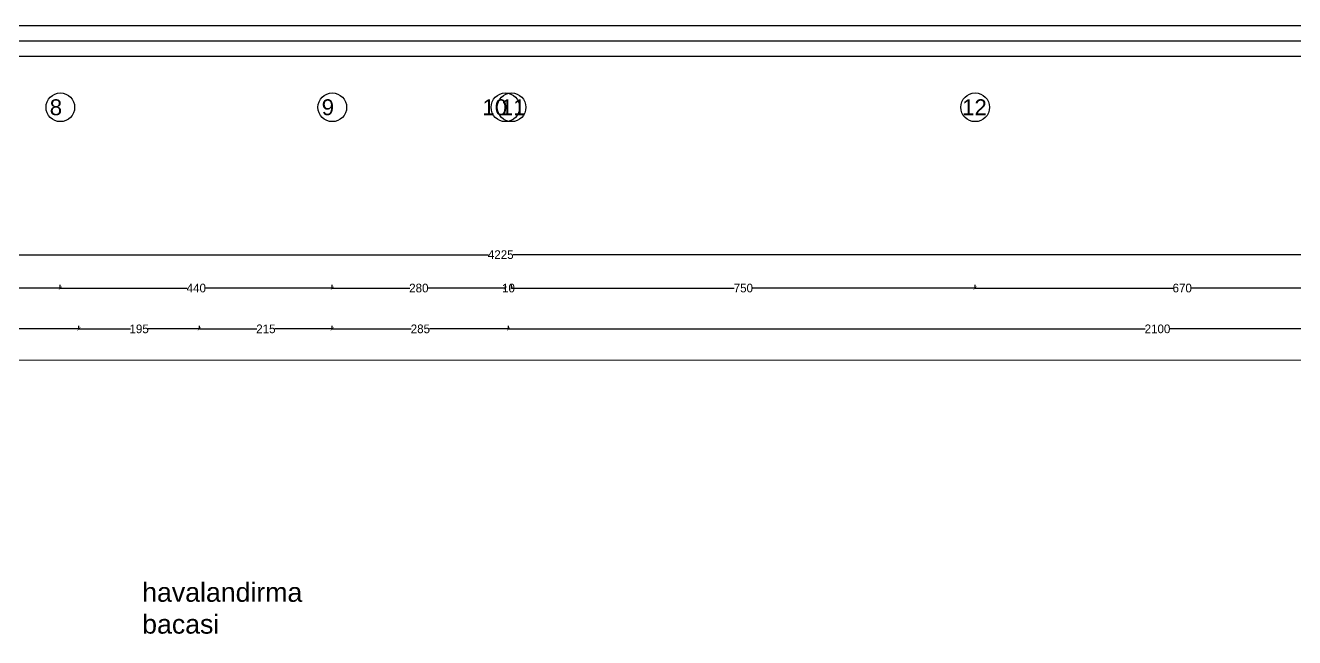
# Model space of a CAD drawing. Header units: millimetres. Extents: x 11848 to 21447, y 11375 to 20030.
# Drawn here: x 16114 to 18167, y 19040 to 20030 of the extents above; entities that cross this region are included whole.
import ezdxf

# ---------------------------------------------------------------- set-up
doc = ezdxf.new("R2010")
doc.units = ezdxf.units.MM
for name, color, linetype in [('CZM YAZI', 40, 'Continuous'), ('CZM ÖLÇÜ', 142, 'Continuous'), ('YAZI', 4, 'Continuous')]:
    doc.layers.add(name, color=color, linetype=linetype)
doc.layers.add('KAPI-PENCERE', color=140, linetype='Continuous', lineweight=18)
doc.styles.add('dış ölçü', font='BASKVILL.TTF')
doc.styles.get("Standard").update_dxf_attribs({"font": 'arial.ttf'})
doc.dimstyles.new('dış ölçü', dxfattribs={"dimtxt": 14, "dimasz": 5, "dimexe": 5, "dimexo": 5, "dimgap": 0.09, "dimtad": 0, "dimdec": 0, "dimzin": 0, "dimdsep": 46, "dimtxsty": 'dış ölçü', "dimblk": 'ARCHTICK', "dimcen": 0, "dimadec": 0, "dimazin": 0, "dimtfac": 1, "dimtdec": 0, "dimtix": 1, "dimtofl": 0, "dimtmove": 0, "dimatfit": 3, "dimldrblk": 'ARCHTICK', "dimfxl": 5, "dimfxlon": 1, "dimtolj": 1, "dimtzin": 0, "dimarcsym": 0})

# ---------------------------------------------------------------- blocks, each defined once
blk = doc.blocks.new('DSFSFSFFSF')
at = {"layer": 'YAZI'}
for points in [[(70404.7, 82998.6), (77154.7, 82998.6), (77154.7, 78498.6), (70404.7, 78498.6)], [(70429.7, 82973.6), (77129.7, 82973.6), (77129.7, 78523.6), (70429.7, 78523.6)], [(70454.7, 82948.6), (77104.7, 82948.6), (77104.7, 78548.6), (70454.7, 78548.6)]]:
    blk.add_lwpolyline(points, close=True, dxfattribs=at)
blk = doc.blocks.new('_ArchTick')
at = {"color": 0, "linetype": 'ByBlock', "const_width": 0.15}
blk.add_lwpolyline([(-0.5, -0.5), (0.5, 0.5)], dxfattribs=at)
blk = doc.blocks.new('*D377')
at = {"layer": 'CZM ÖLÇÜ', "color": 0, "lineweight": -2, "transparency": 16777216}
for p, q in [((15520.5, 19605.4), (15520.5, 19610.4)), ((16170.2, 19605.4), (16170.2, 19610.4)), ((15520.5, 19605.4), (15830.6, 19605.4)), ((16170.2, 19605.4), (15860.1, 19605.4))]:
    blk.add_line(p, q, dxfattribs=at)
at = {"layer": 'Defpoints', "color": 0, "transparency": 16777216}
for p in [(15520.5, 19605.4), (16170.2, 19605.4), (16170.2, 19605.4)]:
    blk.add_point(p, dxfattribs=at)
at = {"layer": 'CZM ÖLÇÜ', "color": 0, "lineweight": -2, "transparency": 16777216, "xscale": 5, "yscale": 5, "zscale": 5, "rotation": 180}
blk.add_blockref('_ArchTick', (15520.5, 19605.4), dxfattribs=at)
at = {"layer": 'CZM ÖLÇÜ', "color": 0, "lineweight": -2, "transparency": 16777216, "xscale": 5, "yscale": 5, "zscale": 5}
blk.add_blockref('_ArchTick', (16170.2, 19605.4), dxfattribs=at)
at = {"layer": 'CZM ÖLÇÜ', "color": 0, "transparency": 16777216, "insert": (15845.4, 19605.4), "char_height": 14, "attachment_point": 5, "style": 'dış ölçü'}
blk.add_mtext('\\A1;650', dxfattribs=at)
blk = doc.blocks.new('*D378')
at = {"layer": 'CZM ÖLÇÜ', "color": 0, "lineweight": -2, "transparency": 16777216}
for p, q in [((16170.2, 19605.4), (16170.2, 19610.4)), ((16610.2, 19605.4), (16610.2, 19610.4)), ((16170.2, 19605.4), (16375.4, 19605.4)), ((16610.2, 19605.4), (16405.1, 19605.4))]:
    blk.add_line(p, q, dxfattribs=at)
at = {"layer": 'Defpoints', "color": 0, "transparency": 16777216}
for p in [(16170.2, 19605.4), (16610.2, 19605.4), (16610.2, 19605.4)]:
    blk.add_point(p, dxfattribs=at)
at = {"layer": 'CZM ÖLÇÜ', "color": 0, "lineweight": -2, "transparency": 16777216, "xscale": 5, "yscale": 5, "zscale": 5, "rotation": 180}
blk.add_blockref('_ArchTick', (16170.2, 19605.4), dxfattribs=at)
at = {"layer": 'CZM ÖLÇÜ', "color": 0, "lineweight": -2, "transparency": 16777216, "xscale": 5, "yscale": 5, "zscale": 5}
blk.add_blockref('_ArchTick', (16610.2, 19605.4), dxfattribs=at)
at = {"layer": 'CZM ÖLÇÜ', "color": 0, "transparency": 16777216, "insert": (16390.2, 19605.4), "char_height": 14, "attachment_point": 5, "style": 'dış ölçü'}
blk.add_mtext('\\A1;440', dxfattribs=at)
blk = doc.blocks.new('*D379')
at = {"layer": 'CZM ÖLÇÜ', "color": 0, "lineweight": -2, "transparency": 16777216}
for p, q in [((16610.2, 19605.4), (16610.2, 19610.4)), ((16890.2, 19605.4), (16890.2, 19610.4)), ((16610.2, 19605.4), (16735.4, 19605.4)), ((16890.2, 19605.4), (16765, 19605.4))]:
    blk.add_line(p, q, dxfattribs=at)
at = {"layer": 'Defpoints', "color": 0, "transparency": 16777216}
for p in [(16610.2, 19605.4), (16890.2, 19605.4), (16890.2, 19605.4)]:
    blk.add_point(p, dxfattribs=at)
at = {"layer": 'CZM ÖLÇÜ', "color": 0, "lineweight": -2, "transparency": 16777216, "xscale": 5, "yscale": 5, "zscale": 5, "rotation": 180}
blk.add_blockref('_ArchTick', (16610.2, 19605.4), dxfattribs=at)
at = {"layer": 'CZM ÖLÇÜ', "color": 0, "lineweight": -2, "transparency": 16777216, "xscale": 5, "yscale": 5, "zscale": 5}
blk.add_blockref('_ArchTick', (16890.2, 19605.4), dxfattribs=at)
at = {"layer": 'CZM ÖLÇÜ', "color": 0, "transparency": 16777216, "insert": (16750.2, 19605.4), "char_height": 14, "attachment_point": 5, "style": 'dış ölçü'}
blk.add_mtext('\\A1;280', dxfattribs=at)
blk = doc.blocks.new('*D380')
at = {"layer": 'CZM ÖLÇÜ', "color": 0, "lineweight": -2, "transparency": 16777216}
for p, q in [((16890.2, 19605.4), (16890.2, 19610.4)), ((16900.2, 19605.4), (16900.2, 19610.4)), ((16890.2, 19605.4), (16885.2, 19605.4)), ((16900.2, 19605.4), (16905.2, 19605.4))]:
    blk.add_line(p, q, dxfattribs=at)
at = {"layer": 'Defpoints', "color": 0, "transparency": 16777216}
for p in [(16890.2, 19605.4), (16900.2, 19605.4), (16900.2, 19605.4)]:
    blk.add_point(p, dxfattribs=at)
at = {"layer": 'CZM ÖLÇÜ', "color": 0, "lineweight": -2, "transparency": 16777216, "xscale": 5, "yscale": 5, "zscale": 5}
blk.add_blockref('_ArchTick', (16890.2, 19605.4), dxfattribs=at)
at = {"layer": 'CZM ÖLÇÜ', "color": 0, "lineweight": -2, "transparency": 16777216, "xscale": 5, "yscale": 5, "zscale": 5, "rotation": 180}
blk.add_blockref('_ArchTick', (16900.2, 19605.4), dxfattribs=at)
at = {"layer": 'CZM ÖLÇÜ', "color": 0, "transparency": 16777216, "insert": (16895.2, 19605.4), "char_height": 14, "attachment_point": 5, "style": 'dış ölçü'}
blk.add_mtext('\\A1;10', dxfattribs=at)
blk = doc.blocks.new('*D381')
at = {"layer": 'CZM ÖLÇÜ', "color": 0, "lineweight": -2, "transparency": 16777216}
for p, q in [((16900.2, 19605.4), (16900.2, 19610.4)), ((17650.2, 19605.4), (17650.2, 19610.4)), ((16900.2, 19605.4), (17260.5, 19605.4)), ((17650.2, 19605.4), (17289.9, 19605.4))]:
    blk.add_line(p, q, dxfattribs=at)
at = {"layer": 'Defpoints', "color": 0, "transparency": 16777216}
for p in [(16900.2, 19605.4), (17650.2, 19605.4), (17650.2, 19605.4)]:
    blk.add_point(p, dxfattribs=at)
at = {"layer": 'CZM ÖLÇÜ', "color": 0, "lineweight": -2, "transparency": 16777216, "xscale": 5, "yscale": 5, "zscale": 5, "rotation": 180}
blk.add_blockref('_ArchTick', (16900.2, 19605.4), dxfattribs=at)
at = {"layer": 'CZM ÖLÇÜ', "color": 0, "lineweight": -2, "transparency": 16777216, "xscale": 5, "yscale": 5, "zscale": 5}
blk.add_blockref('_ArchTick', (17650.2, 19605.4), dxfattribs=at)
at = {"layer": 'CZM ÖLÇÜ', "color": 0, "transparency": 16777216, "insert": (17275.2, 19605.4), "char_height": 14, "attachment_point": 5, "style": 'dış ölçü'}
blk.add_mtext('\\A1;750', dxfattribs=at)
blk = doc.blocks.new('*D382')
at = {"layer": 'CZM ÖLÇÜ', "color": 0, "lineweight": -2, "transparency": 16777216}
for p, q in [((17650.2, 19605.4), (17650.2, 19610.4)), ((18320.2, 19605.4), (18320.2, 19610.4)), ((17650.2, 19605.4), (17970.4, 19605.4)), ((18320.2, 19605.4), (18000, 19605.4))]:
    blk.add_line(p, q, dxfattribs=at)
at = {"layer": 'Defpoints', "color": 0, "transparency": 16777216}
for p in [(17650.2, 19605.4), (18320.2, 19605.4), (18320.2, 19605.4)]:
    blk.add_point(p, dxfattribs=at)
at = {"layer": 'CZM ÖLÇÜ', "color": 0, "lineweight": -2, "transparency": 16777216, "xscale": 5, "yscale": 5, "zscale": 5, "rotation": 180}
blk.add_blockref('_ArchTick', (17650.2, 19605.4), dxfattribs=at)
at = {"layer": 'CZM ÖLÇÜ', "color": 0, "lineweight": -2, "transparency": 16777216, "xscale": 5, "yscale": 5, "zscale": 5}
blk.add_blockref('_ArchTick', (18320.2, 19605.4), dxfattribs=at)
at = {"layer": 'CZM ÖLÇÜ', "color": 0, "transparency": 16777216, "insert": (17985.2, 19605.4), "char_height": 14, "attachment_point": 5, "style": 'dış ölçü'}
blk.add_mtext('\\A1;670', dxfattribs=at)
blk = doc.blocks.new('*D387')
at = {"layer": 'CZM ÖLÇÜ', "color": 0, "lineweight": -2, "transparency": 16777216}
for p, q in [((14770.2, 19659.4), (14770.2, 19664.4)), ((14770.2, 19659.4), (16862.8, 19659.4)), ((18995.2, 19659.4), (16902.6, 19659.4)), ((18995.2, 19659.4), (18995.2, 19664.4))]:
    blk.add_line(p, q, dxfattribs=at)
at = {"layer": 'Defpoints', "color": 0, "transparency": 16777216}
for p in [(14770.2, 19659.4), (18995.2, 19659.4), (18995.2, 19659.4)]:
    blk.add_point(p, dxfattribs=at)
at = {"layer": 'CZM ÖLÇÜ', "color": 0, "lineweight": -2, "transparency": 16777216, "xscale": 5, "yscale": 5, "zscale": 5, "rotation": 180}
blk.add_blockref('_ArchTick', (14770.2, 19659.4), dxfattribs=at)
at = {"layer": 'CZM ÖLÇÜ', "color": 0, "lineweight": -2, "transparency": 16777216, "xscale": 5, "yscale": 5, "zscale": 5}
blk.add_blockref('_ArchTick', (18995.2, 19659.4), dxfattribs=at)
at = {"layer": 'CZM ÖLÇÜ', "color": 0, "transparency": 16777216, "insert": (16882.7, 19659.4), "char_height": 14, "attachment_point": 5, "style": 'dış ölçü'}
blk.add_mtext('\\A1;4225', dxfattribs=at)
blk = doc.blocks.new('*D430')
at = {"layer": 'CZM ÖLÇÜ', "color": 0, "lineweight": -2, "transparency": 16777216}
for p, q in [((14770.2, 19539.4), (14770.2, 19544.4)), ((14770.2, 19539.4), (15466, 19539.4)), ((16200.2, 19539.4), (15504.5, 19539.4)), ((16200.2, 19539.4), (16200.2, 19544.4))]:
    blk.add_line(p, q, dxfattribs=at)
at = {"layer": 'Defpoints', "color": 0, "transparency": 16777216}
for p in [(14770.2, 19539.4), (16200.2, 19539.4), (16200.2, 19539.4)]:
    blk.add_point(p, dxfattribs=at)
at = {"layer": 'CZM ÖLÇÜ', "color": 0, "lineweight": -2, "transparency": 16777216, "xscale": 5, "yscale": 5, "zscale": 5, "rotation": 180}
blk.add_blockref('_ArchTick', (14770.2, 19539.4), dxfattribs=at)
at = {"layer": 'CZM ÖLÇÜ', "color": 0, "lineweight": -2, "transparency": 16777216, "xscale": 5, "yscale": 5, "zscale": 5}
blk.add_blockref('_ArchTick', (16200.2, 19539.4), dxfattribs=at)
at = {"layer": 'CZM ÖLÇÜ', "color": 0, "transparency": 16777216, "insert": (15485.2, 19539.4), "char_height": 14, "attachment_point": 5, "style": 'dış ölçü'}
blk.add_mtext('\\A1;1430', dxfattribs=at)
blk = doc.blocks.new('*D431')
at = {"layer": 'CZM ÖLÇÜ', "color": 0, "lineweight": -2, "transparency": 16777216}
for p, q in [((16200.2, 19539.4), (16200.2, 19544.4)), ((16200.2, 19539.4), (16283.7, 19539.4)), ((16395.2, 19539.4), (16311.7, 19539.4)), ((16395.2, 19539.4), (16395.2, 19544.4))]:
    blk.add_line(p, q, dxfattribs=at)
at = {"layer": 'Defpoints', "color": 0, "transparency": 16777216}
for p in [(16200.2, 19539.4), (16395.2, 19539.4), (16395.2, 19539.4)]:
    blk.add_point(p, dxfattribs=at)
at = {"layer": 'CZM ÖLÇÜ', "color": 0, "lineweight": -2, "transparency": 16777216, "xscale": 5, "yscale": 5, "zscale": 5, "rotation": 180}
blk.add_blockref('_ArchTick', (16200.2, 19539.4), dxfattribs=at)
at = {"layer": 'CZM ÖLÇÜ', "color": 0, "lineweight": -2, "transparency": 16777216, "xscale": 5, "yscale": 5, "zscale": 5}
blk.add_blockref('_ArchTick', (16395.2, 19539.4), dxfattribs=at)
at = {"layer": 'CZM ÖLÇÜ', "color": 0, "transparency": 16777216, "insert": (16297.7, 19539.4), "char_height": 14, "attachment_point": 5, "style": 'dış ölçü'}
blk.add_mtext('\\A1;195', dxfattribs=at)
blk = doc.blocks.new('*D432')
at = {"layer": 'CZM ÖLÇÜ', "color": 0, "lineweight": -2, "transparency": 16777216}
for p, q in [((16395.2, 19539.4), (16395.2, 19544.4)), ((16395.2, 19539.4), (16488, 19539.4)), ((16610.2, 19539.4), (16517.4, 19539.4)), ((16610.2, 19539.4), (16610.2, 19544.4))]:
    blk.add_line(p, q, dxfattribs=at)
at = {"layer": 'Defpoints', "color": 0, "transparency": 16777216}
for p in [(16395.2, 19539.4), (16610.2, 19539.4), (16610.2, 19539.4)]:
    blk.add_point(p, dxfattribs=at)
at = {"layer": 'CZM ÖLÇÜ', "color": 0, "lineweight": -2, "transparency": 16777216, "xscale": 5, "yscale": 5, "zscale": 5, "rotation": 180}
blk.add_blockref('_ArchTick', (16395.2, 19539.4), dxfattribs=at)
at = {"layer": 'CZM ÖLÇÜ', "color": 0, "lineweight": -2, "transparency": 16777216, "xscale": 5, "yscale": 5, "zscale": 5}
blk.add_blockref('_ArchTick', (16610.2, 19539.4), dxfattribs=at)
at = {"layer": 'CZM ÖLÇÜ', "color": 0, "transparency": 16777216, "insert": (16502.7, 19539.4), "char_height": 14, "attachment_point": 5, "style": 'dış ölçü'}
blk.add_mtext('\\A1;215', dxfattribs=at)
blk = doc.blocks.new('*D433')
at = {"layer": 'CZM ÖLÇÜ', "color": 0, "lineweight": -2, "transparency": 16777216}
for p, q in [((16610.2, 19539.4), (16610.2, 19544.4)), ((16610.2, 19539.4), (16738, 19539.4)), ((16895.2, 19539.4), (16767.4, 19539.4)), ((16895.2, 19539.4), (16895.2, 19544.4))]:
    blk.add_line(p, q, dxfattribs=at)
at = {"layer": 'Defpoints', "color": 0, "transparency": 16777216}
for p in [(16610.2, 19539.4), (16895.2, 19539.4), (16895.2, 19539.4)]:
    blk.add_point(p, dxfattribs=at)
at = {"layer": 'CZM ÖLÇÜ', "color": 0, "lineweight": -2, "transparency": 16777216, "xscale": 5, "yscale": 5, "zscale": 5, "rotation": 180}
blk.add_blockref('_ArchTick', (16610.2, 19539.4), dxfattribs=at)
at = {"layer": 'CZM ÖLÇÜ', "color": 0, "lineweight": -2, "transparency": 16777216, "xscale": 5, "yscale": 5, "zscale": 5}
blk.add_blockref('_ArchTick', (16895.2, 19539.4), dxfattribs=at)
at = {"layer": 'CZM ÖLÇÜ', "color": 0, "transparency": 16777216, "insert": (16752.7, 19539.4), "char_height": 14, "attachment_point": 5, "style": 'dış ölçü'}
blk.add_mtext('\\A1;285', dxfattribs=at)
blk = doc.blocks.new('*D434')
at = {"layer": 'CZM ÖLÇÜ', "color": 0, "lineweight": -2, "transparency": 16777216}
for p, q in [((16895.2, 19539.4), (16895.2, 19544.4)), ((16895.2, 19539.4), (17925.2, 19539.4)), ((18995.2, 19539.4), (17965.2, 19539.4)), ((18995.2, 19539.4), (18995.2, 19544.4))]:
    blk.add_line(p, q, dxfattribs=at)
at = {"layer": 'Defpoints', "color": 0, "transparency": 16777216}
for p in [(16895.2, 19539.4), (18995.2, 19539.4), (18995.2, 19539.4)]:
    blk.add_point(p, dxfattribs=at)
at = {"layer": 'CZM ÖLÇÜ', "color": 0, "lineweight": -2, "transparency": 16777216, "xscale": 5, "yscale": 5, "zscale": 5, "rotation": 180}
blk.add_blockref('_ArchTick', (16895.2, 19539.4), dxfattribs=at)
at = {"layer": 'CZM ÖLÇÜ', "color": 0, "lineweight": -2, "transparency": 16777216, "xscale": 5, "yscale": 5, "zscale": 5}
blk.add_blockref('_ArchTick', (18995.2, 19539.4), dxfattribs=at)
at = {"layer": 'CZM ÖLÇÜ', "color": 0, "transparency": 16777216, "insert": (17945.2, 19539.4), "char_height": 14, "attachment_point": 5, "style": 'dış ölçü'}
blk.add_mtext('\\A1;2100', dxfattribs=at)

msp = doc.modelspace()

# ---------------------------------------------------------------- linework, layer by layer
at = {"layer": 'CZM YAZI'}
for centre in [(16170.218, 19897.589), (16170.218, 19897.589), (16610.218, 19897.589), (16610.218, 19897.589), (16890.218, 19897.589), (16890.218, 19897.589), (16900.218, 19897.589), (16900.218, 19897.589), (17650.218, 19897.589), (17650.218, 19897.589)]:
    msp.add_circle(centre, 23.162, dxfattribs=at)
at = {"layer": 'KAPI-PENCERE'}
msp.add_line((14770.218, 19488.763), (19573.299, 19488.763), dxfattribs=at)

# ---------------------------------------------------------------- block references
msp.add_blockref('DSFSFSFFSF', (-56928.251, -62968.536))

# ---------------------------------------------------------------- texts
at = {"layer": 'CZM YAZI'}
for s, insert, char_height, attachment_point in [('{\\fArial|b0|i0|c162|p34;8}', (16173.056, 19910.58), 25.73885, 3), ('{\\fArial|b0|i0|c162|p34;8}', (16173.056, 19910.58), 25.73885, 3), ('{\\fArial|b0|i0|c162|p34;9}', (16613.056, 19910.58), 25.73885, 3), ('{\\fArial|b0|i0|c162|p34;9}', (16613.056, 19910.58), 25.73885, 3), ('{\\fArial|b0|i0|c162|p34;10}', (16893.056, 19910.58), 25.73885, 3), ('{\\fArial|b0|i0|c162|p34;10}', (16893.056, 19910.58), 25.73885, 3), ('{\\fArial|b0|i0|c162|p34;11}', (16922.867, 19910.58), 25.73885, 3), ('{\\fArial|b0|i0|c162|p34;11}', (16922.867, 19910.58), 25.73885, 3), ('{\\fArial|b0|i0|c162|p34;12}', (17669.059, 19910.58), 25.73885, 3), ('{\\fArial|b0|i0|c162|p34;12}', (17669.059, 19910.58), 25.73885, 3), ('havalandirma bacasi', (16302.657, 19129.195), 30.88662, 1)]:
    msp.add_mtext_dynamic_manual_height_columns(s, width=58.8372, gutter_width=1, heights=[0], dxfattribs=dict(at, insert=insert, char_height=char_height, attachment_point=attachment_point))

# ---------------------------------------------------------------- dimensions: what is measured, and where the dimension line sits
at = {"layer": 'CZM ÖLÇÜ'}
for p1, p2, picture, middle in [((14770.218, 19659.356), (18995.218, 19659.356), '*D387', (16882.718, 19659.356)), ((14770.218, 19539.39), (16200.218, 19539.39), '*D430', (15485.218, 19539.39))]:
    dim = msp.add_aligned_dim(p1=p1, p2=p2, distance=0, dimstyle='dış ölçü', override={"dimtmove": 1}, dxfattribs=at)
    dim.commit()
    dim.dimension.update_dxf_attribs({"geometry": picture, "text_midpoint": middle})
for base, p1, p2, picture, middle in [((16170.218, 19605.364), (15520.528, 19605.364), (16170.218, 19605.364), '*D377', (15845.373, 19605.364)), ((16610.218, 19605.364), (16170.218, 19605.364), (16610.218, 19605.364), '*D378', (16390.218, 19605.364)), ((16890.218, 19605.364), (16610.218, 19605.364), (16890.218, 19605.364), '*D379', (16750.218, 19605.364)), ((16900.218, 19605.364), (16890.218, 19605.364), (16900.218, 19605.364), '*D380', (16895.218, 19605.364)), ((17650.218, 19605.364), (16900.218, 19605.364), (17650.218, 19605.364), '*D381', (17275.218, 19605.364)), ((18320.218, 19605.364), (17650.218, 19605.364), (18320.218, 19605.364), '*D382', (17985.218, 19605.364)), ((16395.218, 19539.39), (16200.218, 19539.39), (16395.218, 19539.39), '*D431', (16297.718, 19539.39)), ((16610.218, 19539.39), (16395.218, 19539.39), (16610.218, 19539.39), '*D432', (16502.718, 19539.39)), ((16895.218, 19539.39), (16610.218, 19539.39), (16895.218, 19539.39), '*D433', (16752.718, 19539.39)), ((18995.218, 19539.39), (16895.218, 19539.39), (18995.218, 19539.39), '*D434', (17945.218, 19539.39))]:
    dim = msp.add_linear_dim(base=base, p1=p1, p2=p2, angle=180, dimstyle='dış ölçü', override={"dimtmove": 1}, dxfattribs=at)
    dim.commit()
    dim.dimension.update_dxf_attribs({"geometry": picture, "text_midpoint": middle})

doc.saveas('drawing.dxf')
